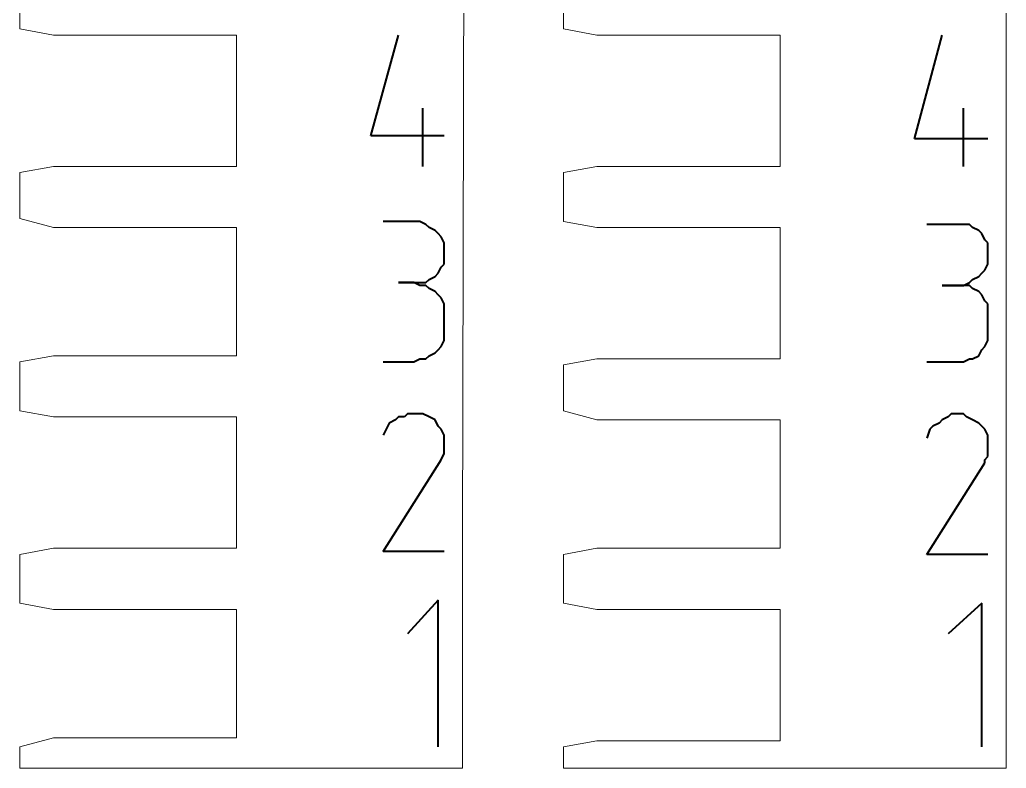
# Model space of a CAD drawing. Header units: centimetres. Extents: x -9.8 to 7.1, y -12.4 to 11.9.
# Drawn here: x -8.055 to -4.825, y -3.774 to -1.324 of the extents above; entities that cross this region are included whole.
import ezdxf

# ---------------------------------------------------------------- set-up
doc = ezdxf.new("R2010")
doc.units = ezdxf.units.CM
doc.header["$MEASUREMENT"] = 0
doc.layers.add('layer 1', color=7, linetype='Continuous')

msp = doc.modelspace()

# ---------------------------------------------------------------- linework, layer by layer
at = {"layer": 'layer 1', "color": 5, "lineweight": 13}
for points in [[(-6.60497, -3.03389), (-6.60497, -3.03389), (-6.59492, 1.22617), (-6.59492, 1.22617)], [(-4.82459, -3.77393), (-4.82459, -3.77393), (-4.82459, -0.50394), (-4.82459, -0.50394)], [(-8.05489, -1.19397), (-8.05489, -1.19397), (-8.05489, -1.35378), (-8.05489, -1.35378)], [(-6.27477, -1.20376), (-6.27477, -1.20376), (-6.27477, -1.35378), (-6.27477, -1.35378)], [(-8.05489, -1.35378), (-8.05489, -1.35378), (-7.94482, -1.37389), (-7.94482, -1.37389)], [(-6.27477, -1.35378), (-6.27477, -1.35378), (-6.1647, -1.37389), (-6.1647, -1.37389)], [(-7.94482, -1.37389), (-7.94482, -1.37389), (-7.34501, -1.37389), (-7.34501, -1.37389)], [(-7.34501, -1.37389), (-7.34501, -1.37389), (-7.34501, -1.80384), (-7.34501, -1.80384)], [(-6.1647, -1.37389), (-6.1647, -1.37389), (-5.56489, -1.37389), (-5.56489, -1.37389)], [(-5.56489, -1.37389), (-5.56489, -1.37389), (-5.56489, -1.80384), (-5.56489, -1.80384)], [(-7.94482, -1.80384), (-7.94482, -1.80384), (-8.05489, -1.82395), (-8.05489, -1.82395)], [(-7.34501, -1.80384), (-7.34501, -1.80384), (-7.94482, -1.80384), (-7.94482, -1.80384)], [(-6.1647, -1.80384), (-6.1647, -1.80384), (-6.27477, -1.82395), (-6.27477, -1.82395)], [(-5.56489, -1.80384), (-5.56489, -1.80384), (-6.1647, -1.80384), (-6.1647, -1.80384)], [(-8.05489, -1.82395), (-8.05489, -1.82395), (-8.05489, -1.97397), (-8.05489, -1.97397)], [(-6.27477, -1.82395), (-6.27477, -1.82395), (-6.27477, -1.98402), (-6.27477, -1.98402)], [(-8.05489, -1.97397), (-8.05489, -1.97397), (-7.94482, -2.00386), (-7.94482, -2.00386)], [(-6.27477, -1.98402), (-6.27477, -1.98402), (-6.1647, -2.00386), (-6.1647, -2.00386)], [(-7.94482, -2.00386), (-7.94482, -2.00386), (-7.34501, -2.00386), (-7.34501, -2.00386)], [(-7.34501, -2.00386), (-7.34501, -2.00386), (-7.34501, -2.42402), (-7.34501, -2.42402)], [(-6.1647, -2.00386), (-6.1647, -2.00386), (-5.56489, -2.00386), (-5.56489, -2.00386)], [(-5.56489, -2.00386), (-5.56489, -2.00386), (-5.56489, -2.43381), (-5.56489, -2.43381)], [(-7.94482, -2.42402), (-7.94482, -2.42402), (-8.05489, -2.44387), (-8.05489, -2.44387)], [(-8.05489, -2.44387), (-8.05489, -2.44387), (-8.05489, -2.60394), (-8.05489, -2.60394)], [(-7.34501, -2.42402), (-7.34501, -2.42402), (-7.94482, -2.42402), (-7.94482, -2.42402)], [(-6.1647, -2.43381), (-6.1647, -2.43381), (-6.27477, -2.45392), (-6.27477, -2.45392)], [(-6.27477, -2.45392), (-6.27477, -2.45392), (-6.27477, -2.60394), (-6.27477, -2.60394)], [(-5.56489, -2.43381), (-5.56489, -2.43381), (-6.1647, -2.43381), (-6.1647, -2.43381)], [(-8.05489, -2.60394), (-8.05489, -2.60394), (-7.94482, -2.62405), (-7.94482, -2.62405)], [(-6.27477, -2.60394), (-6.27477, -2.60394), (-6.1647, -2.63384), (-6.1647, -2.63384)], [(-7.94482, -2.62405), (-7.94482, -2.62405), (-7.34501, -2.62405), (-7.34501, -2.62405)], [(-7.34501, -2.62405), (-7.34501, -2.62405), (-7.34501, -3.054), (-7.34501, -3.054)], [(-6.1647, -2.63384), (-6.1647, -2.63384), (-5.56489, -2.63384), (-5.56489, -2.63384)], [(-5.56489, -2.63384), (-5.56489, -2.63384), (-5.56489, -3.054), (-5.56489, -3.054)], [(-6.60497, -3.77393), (-6.60497, -3.77393), (-6.60497, -3.03389), (-6.60497, -3.03389)], [(-7.94482, -3.054), (-7.94482, -3.054), (-8.05489, -3.07384), (-8.05489, -3.07384)], [(-7.34501, -3.054), (-7.34501, -3.054), (-7.94482, -3.054), (-7.94482, -3.054)], [(-6.1647, -3.054), (-6.1647, -3.054), (-6.27477, -3.07384), (-6.27477, -3.07384)], [(-5.56489, -3.054), (-5.56489, -3.054), (-6.1647, -3.054), (-6.1647, -3.054)], [(-8.05489, -3.07384), (-8.05489, -3.07384), (-8.05489, -3.23391), (-8.05489, -3.23391)], [(-6.27477, -3.07384), (-6.27477, -3.07384), (-6.27477, -3.23391), (-6.27477, -3.23391)], [(-8.05489, -3.23391), (-8.05489, -3.23391), (-7.94482, -3.25402), (-7.94482, -3.25402)], [(-7.94482, -3.25402), (-7.94482, -3.25402), (-7.34501, -3.25402), (-7.34501, -3.25402)], [(-7.34501, -3.25402), (-7.34501, -3.25402), (-7.34501, -3.67391), (-7.34501, -3.67391)], [(-6.27477, -3.23391), (-6.27477, -3.23391), (-6.1647, -3.25402), (-6.1647, -3.25402)], [(-6.1647, -3.25402), (-6.1647, -3.25402), (-5.56489, -3.25402), (-5.56489, -3.25402)], [(-5.56489, -3.25402), (-5.56489, -3.25402), (-5.56489, -3.68397), (-5.56489, -3.68397)], [(-7.94482, -3.67391), (-7.94482, -3.67391), (-8.05489, -3.70408), (-8.05489, -3.70408)], [(-7.34501, -3.67391), (-7.34501, -3.67391), (-7.94482, -3.67391), (-7.94482, -3.67391)], [(-8.05489, -3.70408), (-8.05489, -3.70408), (-8.05489, -3.77393), (-8.05489, -3.77393)], [(-6.1647, -3.68397), (-6.1647, -3.68397), (-6.27477, -3.70408), (-6.27477, -3.70408)], [(-6.27477, -3.70408), (-6.27477, -3.70408), (-6.27477, -3.77393), (-6.27477, -3.77393)], [(-5.56489, -3.68397), (-5.56489, -3.68397), (-6.1647, -3.68397), (-6.1647, -3.68397)], [(-8.05489, -3.77393), (-8.05489, -3.77393), (-7.85486, -3.77393), (-7.85486, -3.77393)], [(-7.85486, -3.77393), (-7.85486, -3.77393), (-6.60497, -3.77393), (-6.60497, -3.77393)], [(-6.27477, -3.77393), (-6.27477, -3.77393), (-6.17476, -3.77393), (-6.17476, -3.77393)], [(-6.17476, -3.77393), (-6.17476, -3.77393), (-6.07475, -3.77393), (-6.07475, -3.77393)], [(-6.07475, -3.77393), (-6.07475, -3.77393), (-5.97473, -3.77393), (-5.97473, -3.77393)], [(-5.97473, -3.77393), (-5.97473, -3.77393), (-5.87472, -3.77393), (-5.87472, -3.77393)], [(-5.87472, -3.77393), (-5.87472, -3.77393), (-5.78476, -3.77393), (-5.78476, -3.77393)], [(-5.78476, -3.77393), (-5.78476, -3.77393), (-5.68475, -3.77393), (-5.68475, -3.77393)], [(-5.68475, -3.77393), (-5.68475, -3.77393), (-5.60485, -3.77393), (-5.60485, -3.77393)], [(-5.60485, -3.77393), (-5.60485, -3.77393), (-5.51489, -3.77393), (-5.51489, -3.77393)], [(-5.51489, -3.77393), (-5.51489, -3.77393), (-5.43472, -3.77393), (-5.43472, -3.77393)], [(-5.43472, -3.77393), (-5.43472, -3.77393), (-5.35482, -3.77393), (-5.35482, -3.77393)], [(-5.35482, -3.77393), (-5.35482, -3.77393), (-5.2847, -3.77393), (-5.2847, -3.77393)], [(-5.2847, -3.77393), (-5.2847, -3.77393), (-5.21485, -3.77393), (-5.21485, -3.77393)], [(-5.21485, -3.77393), (-5.21485, -3.77393), (-5.15479, -3.77393), (-5.15479, -3.77393)], [(-5.15479, -3.77393), (-5.15479, -3.77393), (-5.08468, -3.77393), (-5.08468, -3.77393)], [(-5.08468, -3.77393), (-5.08468, -3.77393), (-5.04472, -3.77393), (-5.04472, -3.77393)], [(-5.04472, -3.77393), (-5.04472, -3.77393), (-4.98466, -3.77393), (-4.98466, -3.77393)], [(-4.98466, -3.77393), (-4.98466, -3.77393), (-4.95477, -3.77393), (-4.95477, -3.77393)], [(-4.95477, -3.77393), (-4.95477, -3.77393), (-4.90476, -3.77393), (-4.90476, -3.77393)], [(-4.90476, -3.77393), (-4.90476, -3.77393), (-4.88465, -3.77393), (-4.88465, -3.77393)], [(-4.88465, -3.77393), (-4.88465, -3.77393), (-4.8447, -3.77393), (-4.8447, -3.77393)], [(-4.8447, -3.77393), (-4.8447, -3.77393), (-4.83464, -3.77393), (-4.83464, -3.77393)], [(-4.83464, -3.77393), (-4.83464, -3.77393), (-4.82459, -3.77393), (-4.82459, -3.77393)]]:
    msp.add_open_spline(points, degree=3, dxfattribs=at)
at = {"layer": 'layer 1', "color": 1, "lineweight": 40}
for points in [[(-6.90474, -1.70383), (-6.90474, -1.70383), (-6.81479, -1.37389), (-6.81479, -1.37389)], [(-5.12463, -1.71388), (-5.12463, -1.71388), (-5.03467, -1.37389), (-5.03467, -1.37389)], [(-6.73488, -1.80384), (-6.73488, -1.80384), (-6.73488, -1.61387), (-6.73488, -1.61387)], [(-4.96482, -1.80384), (-4.96482, -1.80384), (-4.96482, -1.61387), (-4.96482, -1.61387)], [(-6.66477, -1.70383), (-6.66477, -1.70383), (-6.90474, -1.70383), (-6.90474, -1.70383)], [(-4.88465, -1.71388), (-4.88465, -1.71388), (-5.12463, -1.71388), (-5.12463, -1.71388)], [(-6.76478, -1.98402), (-6.76478, -1.98402), (-6.86479, -1.98402), (-6.86479, -1.98402)], [(-6.74494, -1.98402), (-6.74494, -1.98402), (-6.76478, -1.98402), (-6.76478, -1.98402)], [(-6.72483, -1.99381), (-6.72483, -1.99381), (-6.74494, -1.98402), (-6.74494, -1.98402)], [(-6.71477, -2.00386), (-6.71477, -2.00386), (-6.72483, -1.99381), (-6.72483, -1.99381)], [(-4.98466, -1.99381), (-4.98466, -1.99381), (-5.08468, -1.99381), (-5.08468, -1.99381)], [(-4.96482, -1.99381), (-4.96482, -1.99381), (-4.98466, -1.99381), (-4.98466, -1.99381)], [(-4.94471, -1.99381), (-4.94471, -1.99381), (-4.96482, -1.99381), (-4.96482, -1.99381)], [(-4.93466, -2.00386), (-4.93466, -2.00386), (-4.94471, -1.99381), (-4.94471, -1.99381)], [(-6.69493, -2.01392), (-6.69493, -2.01392), (-6.71477, -2.00386), (-6.71477, -2.00386)], [(-6.68488, -2.02397), (-6.68488, -2.02397), (-6.69493, -2.01392), (-6.69493, -2.01392)], [(-6.67482, -2.03403), (-6.67482, -2.03403), (-6.68488, -2.02397), (-6.68488, -2.02397)], [(-6.66477, -2.05387), (-6.66477, -2.05387), (-6.67482, -2.03403), (-6.67482, -2.03403)], [(-4.91481, -2.01392), (-4.91481, -2.01392), (-4.93466, -2.00386), (-4.93466, -2.00386)], [(-4.90476, -2.02397), (-4.90476, -2.02397), (-4.91481, -2.01392), (-4.91481, -2.01392)], [(-4.8947, -2.04382), (-4.8947, -2.04382), (-4.90476, -2.02397), (-4.90476, -2.02397)], [(-6.66477, -2.07398), (-6.66477, -2.07398), (-6.66477, -2.05387), (-6.66477, -2.05387)], [(-4.88465, -2.05387), (-4.88465, -2.05387), (-4.8947, -2.04382), (-4.8947, -2.04382)], [(-4.88465, -2.07398), (-4.88465, -2.07398), (-4.88465, -2.05387), (-4.88465, -2.05387)], [(-6.66477, -2.08377), (-6.66477, -2.08377), (-6.66477, -2.07398), (-6.66477, -2.07398)], [(-6.66477, -2.10388), (-6.66477, -2.10388), (-6.66477, -2.08377), (-6.66477, -2.08377)], [(-6.66477, -2.08377), (-6.66477, -2.08377), (-6.66477, -2.08377), (-6.66477, -2.08377)], [(-4.88465, -2.09382), (-4.88465, -2.09382), (-4.88465, -2.07398), (-4.88465, -2.07398)], [(-4.88465, -2.11393), (-4.88465, -2.11393), (-4.88465, -2.09382), (-4.88465, -2.09382)], [(-4.88465, -2.09382), (-4.88465, -2.09382), (-4.88465, -2.09382), (-4.88465, -2.09382)], [(-6.67482, -2.13377), (-6.67482, -2.13377), (-6.66477, -2.12398), (-6.66477, -2.12398)], [(-6.66477, -2.12398), (-6.66477, -2.12398), (-6.66477, -2.10388), (-6.66477, -2.10388)], [(-4.8947, -2.14383), (-4.8947, -2.14383), (-4.88465, -2.12398), (-4.88465, -2.12398)], [(-4.88465, -2.12398), (-4.88465, -2.12398), (-4.88465, -2.11393), (-4.88465, -2.11393)], [(-6.71477, -2.17399), (-6.71477, -2.17399), (-6.69493, -2.16394), (-6.69493, -2.16394)], [(-6.69493, -2.16394), (-6.69493, -2.16394), (-6.68488, -2.15388), (-6.68488, -2.15388)], [(-6.68488, -2.15388), (-6.68488, -2.15388), (-6.67482, -2.13377), (-6.67482, -2.13377)], [(-4.93466, -2.17399), (-4.93466, -2.17399), (-4.91481, -2.16394), (-4.91481, -2.16394)], [(-4.91481, -2.16394), (-4.91481, -2.16394), (-4.90476, -2.15388), (-4.90476, -2.15388)], [(-4.90476, -2.15388), (-4.90476, -2.15388), (-4.8947, -2.14383), (-4.8947, -2.14383)], [(-6.76478, -2.18378), (-6.76478, -2.18378), (-6.81479, -2.18378), (-6.81479, -2.18378)], [(-6.81479, -2.18378), (-6.81479, -2.18378), (-6.76478, -2.18378), (-6.76478, -2.18378)], [(-6.74494, -2.19383), (-6.74494, -2.19383), (-6.76478, -2.18378), (-6.76478, -2.18378)], [(-6.76478, -2.18378), (-6.76478, -2.18378), (-6.76478, -2.18378), (-6.76478, -2.18378)], [(-6.76478, -2.18378), (-6.76478, -2.18378), (-6.74494, -2.18378), (-6.74494, -2.18378)], [(-6.74494, -2.18378), (-6.74494, -2.18378), (-6.72483, -2.18378), (-6.72483, -2.18378)], [(-6.72483, -2.19383), (-6.72483, -2.19383), (-6.74494, -2.19383), (-6.74494, -2.19383)], [(-6.72483, -2.18378), (-6.72483, -2.18378), (-6.71477, -2.17399), (-6.71477, -2.17399)], [(-6.71477, -2.20389), (-6.71477, -2.20389), (-6.72483, -2.19383), (-6.72483, -2.19383)], [(-4.98466, -2.19383), (-4.98466, -2.19383), (-5.03467, -2.19383), (-5.03467, -2.19383)], [(-5.03467, -2.19383), (-5.03467, -2.19383), (-4.98466, -2.19383), (-4.98466, -2.19383)], [(-4.96482, -2.19383), (-4.96482, -2.19383), (-4.98466, -2.19383), (-4.98466, -2.19383)], [(-4.98466, -2.19383), (-4.98466, -2.19383), (-4.98466, -2.19383), (-4.98466, -2.19383)], [(-4.98466, -2.19383), (-4.98466, -2.19383), (-4.96482, -2.19383), (-4.96482, -2.19383)], [(-4.96482, -2.19383), (-4.96482, -2.19383), (-4.94471, -2.18378), (-4.94471, -2.18378)], [(-4.94471, -2.19383), (-4.94471, -2.19383), (-4.96482, -2.19383), (-4.96482, -2.19383)], [(-4.94471, -2.18378), (-4.94471, -2.18378), (-4.93466, -2.17399), (-4.93466, -2.17399)], [(-4.93466, -2.20389), (-4.93466, -2.20389), (-4.94471, -2.19383), (-4.94471, -2.19383)], [(-6.69493, -2.21394), (-6.69493, -2.21394), (-6.71477, -2.20389), (-6.71477, -2.20389)], [(-6.68488, -2.224), (-6.68488, -2.224), (-6.69493, -2.21394), (-6.69493, -2.21394)], [(-6.67482, -2.23379), (-6.67482, -2.23379), (-6.68488, -2.224), (-6.68488, -2.224)], [(-4.91481, -2.21394), (-4.91481, -2.21394), (-4.93466, -2.20389), (-4.93466, -2.20389)], [(-4.90476, -2.224), (-4.90476, -2.224), (-4.91481, -2.21394), (-4.91481, -2.21394)], [(-4.8947, -2.24384), (-4.8947, -2.24384), (-4.90476, -2.224), (-4.90476, -2.224)], [(-6.66477, -2.2539), (-6.66477, -2.2539), (-6.67482, -2.23379), (-6.67482, -2.23379)], [(-6.66477, -2.274), (-6.66477, -2.274), (-6.66477, -2.2539), (-6.66477, -2.2539)], [(-4.88465, -2.2539), (-4.88465, -2.2539), (-4.8947, -2.24384), (-4.8947, -2.24384)], [(-4.88465, -2.274), (-4.88465, -2.274), (-4.88465, -2.2539), (-4.88465, -2.2539)], [(-6.66477, -2.28379), (-6.66477, -2.28379), (-6.66477, -2.274), (-6.66477, -2.274)], [(-6.66477, -2.34385), (-6.66477, -2.34385), (-6.66477, -2.28379), (-6.66477, -2.28379)], [(-6.66477, -2.28379), (-6.66477, -2.28379), (-6.66477, -2.28379), (-6.66477, -2.28379)], [(-4.88465, -2.29385), (-4.88465, -2.29385), (-4.88465, -2.274), (-4.88465, -2.274)], [(-4.88465, -2.34385), (-4.88465, -2.34385), (-4.88465, -2.29385), (-4.88465, -2.29385)], [(-4.88465, -2.29385), (-4.88465, -2.29385), (-4.88465, -2.29385), (-4.88465, -2.29385)], [(-6.66477, -2.35391), (-6.66477, -2.35391), (-6.66477, -2.34385), (-6.66477, -2.34385)], [(-6.66477, -2.37402), (-6.66477, -2.37402), (-6.66477, -2.35391), (-6.66477, -2.35391)], [(-4.88465, -2.36396), (-4.88465, -2.36396), (-4.88465, -2.34385), (-4.88465, -2.34385)], [(-6.67482, -2.39386), (-6.67482, -2.39386), (-6.66477, -2.37402), (-6.66477, -2.37402)], [(-4.8947, -2.39386), (-4.8947, -2.39386), (-4.88465, -2.37402), (-4.88465, -2.37402)], [(-4.88465, -2.37402), (-4.88465, -2.37402), (-4.88465, -2.36396), (-4.88465, -2.36396)], [(-6.71477, -2.42402), (-6.71477, -2.42402), (-6.69493, -2.41397), (-6.69493, -2.41397)], [(-6.69493, -2.41397), (-6.69493, -2.41397), (-6.68488, -2.40391), (-6.68488, -2.40391)], [(-6.68488, -2.40391), (-6.68488, -2.40391), (-6.67482, -2.39386), (-6.67482, -2.39386)], [(-4.91481, -2.42402), (-4.91481, -2.42402), (-4.90476, -2.40391), (-4.90476, -2.40391)], [(-4.90476, -2.40391), (-4.90476, -2.40391), (-4.8947, -2.39386), (-4.8947, -2.39386)], [(-6.86479, -2.44387), (-6.86479, -2.44387), (-6.76478, -2.44387), (-6.76478, -2.44387)], [(-6.76478, -2.44387), (-6.76478, -2.44387), (-6.74494, -2.43381), (-6.74494, -2.43381)], [(-6.76478, -2.44387), (-6.76478, -2.44387), (-6.76478, -2.44387), (-6.76478, -2.44387)], [(-6.74494, -2.43381), (-6.74494, -2.43381), (-6.72483, -2.43381), (-6.72483, -2.43381)], [(-6.72483, -2.43381), (-6.72483, -2.43381), (-6.71477, -2.42402), (-6.71477, -2.42402)], [(-5.08468, -2.44387), (-5.08468, -2.44387), (-4.98466, -2.44387), (-4.98466, -2.44387)], [(-4.98466, -2.44387), (-4.98466, -2.44387), (-4.98466, -2.44387), (-4.98466, -2.44387)], [(-4.98466, -2.44387), (-4.98466, -2.44387), (-4.96482, -2.44387), (-4.96482, -2.44387)], [(-4.96482, -2.44387), (-4.96482, -2.44387), (-4.94471, -2.43381), (-4.94471, -2.43381)], [(-4.94471, -2.43381), (-4.94471, -2.43381), (-4.93466, -2.43381), (-4.93466, -2.43381)], [(-4.93466, -2.43381), (-4.93466, -2.43381), (-4.91481, -2.42402), (-4.91481, -2.42402)], [(-6.78489, -2.61399), (-6.78489, -2.61399), (-6.79494, -2.62405), (-6.79494, -2.62405)], [(-6.76478, -2.61399), (-6.76478, -2.61399), (-6.78489, -2.61399), (-6.78489, -2.61399)], [(-6.74494, -2.61399), (-6.74494, -2.61399), (-6.76478, -2.61399), (-6.76478, -2.61399)], [(-6.73488, -2.61399), (-6.73488, -2.61399), (-6.74494, -2.61399), (-6.74494, -2.61399)], [(-6.71477, -2.62405), (-6.71477, -2.62405), (-6.73488, -2.61399), (-6.73488, -2.61399)], [(-5.00477, -2.61399), (-5.00477, -2.61399), (-5.01483, -2.62405), (-5.01483, -2.62405)], [(-4.98466, -2.61399), (-4.98466, -2.61399), (-5.00477, -2.61399), (-5.00477, -2.61399)], [(-4.96482, -2.61399), (-4.96482, -2.61399), (-4.98466, -2.61399), (-4.98466, -2.61399)], [(-4.95477, -2.62405), (-4.95477, -2.62405), (-4.96482, -2.61399), (-4.96482, -2.61399)], [(-6.84495, -2.64389), (-6.84495, -2.64389), (-6.85474, -2.664), (-6.85474, -2.664)], [(-6.82484, -2.63384), (-6.82484, -2.63384), (-6.84495, -2.64389), (-6.84495, -2.64389)], [(-6.81479, -2.62405), (-6.81479, -2.62405), (-6.82484, -2.63384), (-6.82484, -2.63384)], [(-6.79494, -2.62405), (-6.79494, -2.62405), (-6.81479, -2.62405), (-6.81479, -2.62405)], [(-6.69493, -2.63384), (-6.69493, -2.63384), (-6.71477, -2.62405), (-6.71477, -2.62405)], [(-6.71477, -2.62405), (-6.71477, -2.62405), (-6.71477, -2.62405), (-6.71477, -2.62405)], [(-6.68488, -2.65395), (-6.68488, -2.65395), (-6.69493, -2.63384), (-6.69493, -2.63384)], [(-5.04472, -2.64389), (-5.04472, -2.64389), (-5.06483, -2.65395), (-5.06483, -2.65395)], [(-5.03467, -2.63384), (-5.03467, -2.63384), (-5.04472, -2.64389), (-5.04472, -2.64389)], [(-5.01483, -2.62405), (-5.01483, -2.62405), (-5.03467, -2.63384), (-5.03467, -2.63384)], [(-4.93466, -2.63384), (-4.93466, -2.63384), (-4.95477, -2.62405), (-4.95477, -2.62405)], [(-4.91481, -2.64389), (-4.91481, -2.64389), (-4.93466, -2.63384), (-4.93466, -2.63384)], [(-4.93466, -2.63384), (-4.93466, -2.63384), (-4.93466, -2.63384), (-4.93466, -2.63384)], [(-4.90476, -2.65395), (-4.90476, -2.65395), (-4.91481, -2.64389), (-4.91481, -2.64389)], [(-6.85474, -2.664), (-6.85474, -2.664), (-6.86479, -2.68384), (-6.86479, -2.68384)], [(-6.67482, -2.664), (-6.67482, -2.664), (-6.68488, -2.65395), (-6.68488, -2.65395)], [(-6.66477, -2.68384), (-6.66477, -2.68384), (-6.67482, -2.664), (-6.67482, -2.664)], [(-5.07462, -2.664), (-5.07462, -2.664), (-5.08468, -2.6939), (-5.08468, -2.6939)], [(-5.06483, -2.65395), (-5.06483, -2.65395), (-5.07462, -2.664), (-5.07462, -2.664)], [(-4.8947, -2.664), (-4.8947, -2.664), (-4.90476, -2.65395), (-4.90476, -2.65395)], [(-4.88465, -2.68384), (-4.88465, -2.68384), (-4.8947, -2.664), (-4.8947, -2.664)], [(-6.66477, -2.6939), (-6.66477, -2.6939), (-6.66477, -2.68384), (-6.66477, -2.68384)], [(-6.66477, -2.714), (-6.66477, -2.714), (-6.66477, -2.6939), (-6.66477, -2.6939)], [(-4.88465, -2.70395), (-4.88465, -2.70395), (-4.88465, -2.68384), (-4.88465, -2.68384)], [(-4.88465, -2.714), (-4.88465, -2.714), (-4.88465, -2.70395), (-4.88465, -2.70395)], [(-6.67482, -2.76401), (-6.67482, -2.76401), (-6.66477, -2.7439), (-6.66477, -2.7439)], [(-6.66477, -2.73385), (-6.66477, -2.73385), (-6.66477, -2.714), (-6.66477, -2.714)], [(-6.66477, -2.7439), (-6.66477, -2.7439), (-6.66477, -2.73385), (-6.66477, -2.73385)], [(-4.88465, -2.73385), (-4.88465, -2.73385), (-4.88465, -2.714), (-4.88465, -2.714)], [(-4.88465, -2.75396), (-4.88465, -2.75396), (-4.88465, -2.73385), (-4.88465, -2.73385)], [(-6.86479, -3.06405), (-6.86479, -3.06405), (-6.67482, -2.76401), (-6.67482, -2.76401)], [(-6.67482, -2.76401), (-6.67482, -2.76401), (-6.67482, -2.76401), (-6.67482, -2.76401)], [(-6.67482, -2.76401), (-6.67482, -2.76401), (-6.67482, -2.76401), (-6.67482, -2.76401)], [(-6.67482, -2.76401), (-6.67482, -2.76401), (-6.67482, -2.76401), (-6.67482, -2.76401)], [(-6.67482, -2.76401), (-6.67482, -2.76401), (-6.67482, -2.76401), (-6.67482, -2.76401)], [(-6.67482, -2.76401), (-6.67482, -2.76401), (-6.67482, -2.76401), (-6.67482, -2.76401)], [(-6.67482, -2.76401), (-6.67482, -2.76401), (-6.67482, -2.76401), (-6.67482, -2.76401)], [(-6.67482, -2.76401), (-6.67482, -2.76401), (-6.67482, -2.76401), (-6.67482, -2.76401)], [(-6.67482, -2.76401), (-6.67482, -2.76401), (-6.67482, -2.76401), (-6.67482, -2.76401)], [(-6.67482, -2.76401), (-6.67482, -2.76401), (-6.67482, -2.76401), (-6.67482, -2.76401)], [(-6.67482, -2.76401), (-6.67482, -2.76401), (-6.67482, -2.76401), (-6.67482, -2.76401)], [(-6.67482, -2.76401), (-6.67482, -2.76401), (-6.67482, -2.76401), (-6.67482, -2.76401)], [(-5.08468, -3.07384), (-5.08468, -3.07384), (-4.8947, -2.7738), (-4.8947, -2.7738)], [(-4.8947, -2.76401), (-4.8947, -2.76401), (-4.88465, -2.75396), (-4.88465, -2.75396)], [(-4.8947, -2.7738), (-4.8947, -2.7738), (-4.8947, -2.76401), (-4.8947, -2.76401)], [(-4.8947, -2.76401), (-4.8947, -2.76401), (-4.8947, -2.76401), (-4.8947, -2.76401)], [(-4.8947, -2.76401), (-4.8947, -2.76401), (-4.8947, -2.76401), (-4.8947, -2.76401)], [(-4.8947, -2.76401), (-4.8947, -2.76401), (-4.8947, -2.76401), (-4.8947, -2.76401)], [(-4.8947, -2.76401), (-4.8947, -2.76401), (-4.8947, -2.76401), (-4.8947, -2.76401)], [(-4.8947, -2.76401), (-4.8947, -2.76401), (-4.8947, -2.76401), (-4.8947, -2.76401)], [(-4.8947, -2.7738), (-4.8947, -2.7738), (-4.8947, -2.7738), (-4.8947, -2.7738)], [(-4.8947, -2.7738), (-4.8947, -2.7738), (-4.8947, -2.7738), (-4.8947, -2.7738)], [(-4.8947, -2.7738), (-4.8947, -2.7738), (-4.8947, -2.7738), (-4.8947, -2.7738)], [(-4.8947, -2.7738), (-4.8947, -2.7738), (-4.8947, -2.7738), (-4.8947, -2.7738)], [(-4.8947, -2.7738), (-4.8947, -2.7738), (-4.8947, -2.7738), (-4.8947, -2.7738)], [(-6.66477, -3.06405), (-6.66477, -3.06405), (-6.86479, -3.06405), (-6.86479, -3.06405)], [(-4.88465, -3.07384), (-4.88465, -3.07384), (-5.08468, -3.07384), (-5.08468, -3.07384)], [(-6.68488, -3.22386), (-6.68488, -3.22386), (-6.78489, -3.33392), (-6.78489, -3.33392)], [(-6.68488, -3.70408), (-6.68488, -3.70408), (-6.68488, -3.22386), (-6.68488, -3.22386)], [(-4.90476, -3.23391), (-4.90476, -3.23391), (-5.01483, -3.33392), (-5.01483, -3.33392)], [(-4.90476, -3.70408), (-4.90476, -3.70408), (-4.90476, -3.23391), (-4.90476, -3.23391)]]:
    msp.add_open_spline(points, degree=3, dxfattribs=at)

doc.saveas('drawing.dxf')
